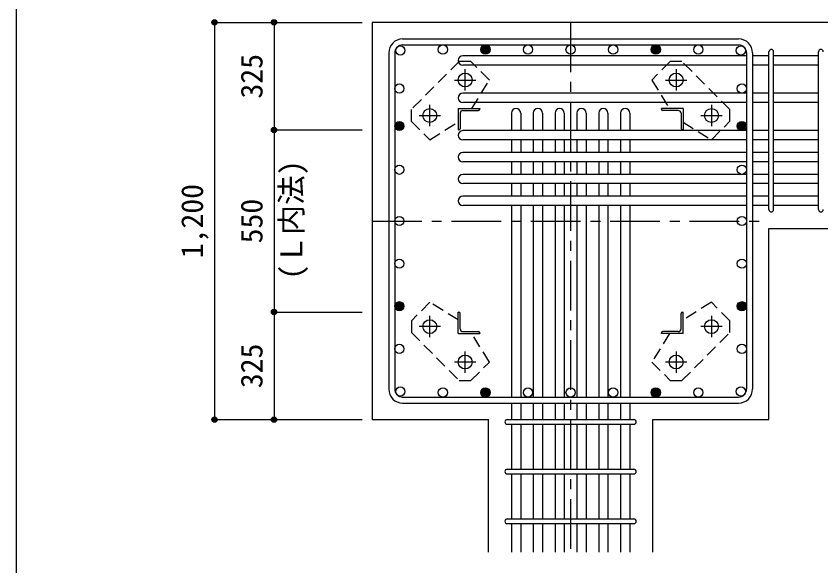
# Model space of a CAD drawing. Units: millimetres at full size, sheet at 1:30. Extents: x -5973 to 5954, y -4195 to 4201.
# Drawn here: x -5973 to -3539, y -2717 to -1056 of the extents above; entities that cross this region are included whole.
import ezdxf
from ezdxf.enums import TextEntityAlignment as Align

# ---------------------------------------------------------------- set-up
doc = ezdxf.new("R2010")
doc.units = ezdxf.units.MM
doc.header["$LTSCALE"] = 30
doc.header["$PDMODE"] = 32
doc.header["$PDSIZE"] = 15
doc.linetypes.add('CHAIN1', pattern=[8, 5, -1, 1, -1])
doc.linetypes.add('DASHED1', pattern=[1.8, 1.2, -0.6])
for name, color, linetype in [('0-1', 2, 'Continuous'), ('0-2', 4, 'Continuous'), ('0-3', 4, 'Continuous'), ('0-4', 7, 'Continuous'), ('0-5', 7, 'Continuous'), ('0-6', 7, 'Continuous'), ('0-7', 4, 'Continuous'), ('0-9', 4, 'DASHED1'), ('0-D', 4, 'Continuous'), ('F-0_枠', 6, 'Continuous')]:
    doc.layers.add(name, color=color, linetype=linetype)
doc.styles.add('ＭＳ ゴシック', font='')
doc.styles.get('ＭＳ ゴシック').set_extended_font_data('MS Gothic')

msp = doc.modelspace()

# ---------------------------------------------------------------- linework, layer by layer
at = {"layer": '0-1'}
for p, q in [((-3295.8, -1074.89), (-4895.8, -1074.89)), ((-4895.8, -1074.89), (-4895.8, -2274.89)), ((-3695.8, -1697.39), (-3295.8, -1697.39)), ((-3695.8, -2274.89), (-3695.8, -1697.39)), ((-4895.8, -2274.89), (-4544.3, -2274.89)), ((-4544.3, -2674.89), (-4544.3, -2274.89)), ((-4047.3, -2674.89), (-4047.3, -2274.89)), ((-4047.3, -2274.89), (-3695.8, -2274.89))]:
    msp.add_line(p, q, dxfattribs=at)
at = {"layer": '0-2', "linetype": 'CHAIN1'}
for p, q in [((-4614.8, -1281.09), (-4614.8, -1216.59)), ((-3976.8, -1216.6), (-3976.8, -1281.09)), ((-4647.1, -1248.89), (-4582.6, -1248.89)), ((-4009, -1248.89), (-3944.5, -1248.89)), ((-4721.8, -1388.09), (-4721.8, -1323.59)), ((-3869.8, -1323.6), (-3869.8, -1388.09)), ((-4754.1, -1355.89), (-4689.6, -1355.89)), ((-3902, -1355.89), (-3837.5, -1355.89)), ((-4721.8, -2026.19), (-4721.8, -1961.7)), ((-3869.8, -1961.7), (-3869.8, -2026.2)), ((-4689.6, -1993.89), (-4754.1, -1993.89)), ((-3837.5, -1993.89), (-3902, -1993.89)), ((-4614.8, -2133.19), (-4614.8, -2068.7)), ((-3976.8, -2068.7), (-3976.8, -2133.2)), ((-4582.6, -2100.89), (-4647.1, -2100.89)), ((-3944.5, -2100.89), (-4009, -2100.89))]:
    msp.add_line(p, q, dxfattribs=at)
at = {"layer": '0-2'}
for p, q in [((-4635.8, -1334.89), (-4570.8, -1334.89)), ((-4635.8, -1334.89), (-4635.8, -1399.89)), ((-4570.8, -1334.89), (-4570.8, -1336.89)), ((-3955.8, -1334.89), (-4020.8, -1334.89)), ((-4020.8, -1336.89), (-4020.8, -1334.89)), ((-3955.8, -1334.89), (-3955.8, -1399.89)), ((-4629.8, -1349.39), (-4629.8, -1395.89)), ((-4621.3, -1340.89), (-4574.8, -1340.89)), ((-3970.3, -1340.89), (-4016.8, -1340.89)), ((-3961.8, -1349.39), (-3961.8, -1395.89)), ((-4633.8, -1399.89), (-4635.8, -1399.89)), ((-3955.8, -1399.89), (-3957.8, -1399.89)), ((-4635.8, -1949.89), (-4633.8, -1949.89)), ((-4635.8, -2014.89), (-4635.8, -1949.89)), ((-4629.8, -2000.39), (-4629.8, -1953.89)), ((-3961.8, -2000.39), (-3961.8, -1953.89)), ((-3957.8, -1949.89), (-3955.8, -1949.89)), ((-3955.8, -2014.89), (-3955.8, -1949.89)), ((-4635.8, -2014.89), (-4570.8, -2014.89)), ((-4621.3, -2008.89), (-4574.8, -2008.89)), ((-4570.8, -2012.89), (-4570.8, -2014.89)), ((-4020.8, -2014.89), (-4020.8, -2012.89)), ((-3955.8, -2014.89), (-4020.8, -2014.89)), ((-3970.3, -2008.89), (-4016.8, -2008.89))]:
    msp.add_line(p, q, dxfattribs=at)
at = {"layer": '0-2', "color": 3}
for centre in [(-4614.8, -1248.89), (-3976.8, -1248.89), (-4721.8, -1355.89), (-3869.8, -1355.89), (-4721.8, -1993.89), (-3869.8, -1993.89), (-4614.8, -2100.89), (-3976.8, -2100.89)]:
    msp.add_circle(centre, 21, dxfattribs=at)
at = {"layer": '0-2'}
for centre, radius, start, end in [((-4574.8, -1336.89), 4, 270, 0), ((-4016.8, -1336.89), 4, 180, 270), ((-4621.3, -1349.39), 8.5, 90, 180), ((-3970.3, -1349.39), 8.5, 0, 90), ((-4633.8, -1395.89), 4, 270, 0), ((-3957.8, -1395.89), 4, 180, 270), ((-4633.8, -1953.89), 4, 0, 90), ((-3957.8, -1953.89), 4, 90, 180), ((-4621.3, -2000.39), 8.5, 180, 270), ((-4574.8, -2012.89), 4, 0, 90), ((-4016.8, -2012.89), 4, 90, 180), ((-3970.3, -2000.39), 8.5, 270, 0)]:
    msp.add_arc(centre, radius, start, end, dxfattribs=at)
at = {"layer": '0-3', "color": 3}
for centre in [(-4682.1, -1156.89), (-4553.34, -1156.89), (-4424.57, -1156.89), (-4295.8, -1156.89), (-4167.03, -1156.89), (-4038.27, -1156.89), (-3909.5, -1156.89), (-4810.87, -1159.82), (-3780.73, -1159.82), (-4813.8, -1274.86), (-3777.8, -1274.86), (-4813.8, -1387.89), (-3777.8, -1387.89), (-4813.8, -1519.89), (-3777.8, -1519.89), (-4813.8, -1674.89), (-3777.8, -1674.89), (-4813.8, -1803.66), (-3777.8, -1803.66), (-4813.8, -1932.43), (-3777.8, -1932.43), (-4813.8, -2061.2), (-3777.8, -2061.2), (-4810.87, -2189.97), (-4810.87, -2189.97), (-4682.1, -2192.89), (-4553.34, -2192.89), (-4424.57, -2192.89), (-4295.8, -2192.89), (-4167.03, -2192.89), (-4038.27, -2192.89), (-3909.5, -2192.89), (-3780.73, -2189.97), (-3780.73, -2189.97)]:
    msp.add_circle(centre, 14, dxfattribs=at)
at = {"layer": '0-3'}
for centre, radius in [((-4553.34, -1156.89), 12.6), ((-4553.34, -1156.89), 11.2), ((-4553.34, -1156.89), 9.8), ((-4553.34, -1156.89), 8.4), ((-4553.34, -1156.89), 7), ((-4553.34, -1156.89), 5.6), ((-4553.34, -1156.89), 4.2), ((-4553.34, -1156.89), 2.8), ((-4553.34, -1156.89), 1.4), ((-4038.27, -1156.89), 12.6), ((-4038.27, -1156.89), 11.2), ((-4038.27, -1156.89), 9.8), ((-4038.27, -1156.89), 8.4), ((-4038.27, -1156.89), 7), ((-4038.27, -1156.89), 5.6), ((-4038.27, -1156.89), 4.2), ((-4038.27, -1156.89), 2.8), ((-4038.27, -1156.89), 1.4), ((-4813.8, -1387.89), 12.6), ((-4813.8, -1387.89), 11.2), ((-4813.8, -1387.89), 9.8), ((-4813.8, -1387.89), 8.4), ((-4813.8, -1387.89), 7), ((-4813.8, -1387.89), 5.6), ((-4813.8, -1387.89), 4.2), ((-4813.8, -1387.89), 2.8), ((-4813.8, -1387.89), 1.4), ((-3777.8, -1387.89), 12.6), ((-3777.8, -1387.89), 11.2), ((-3777.8, -1387.89), 9.8), ((-3777.8, -1387.89), 8.4), ((-3777.8, -1387.89), 7), ((-3777.8, -1387.89), 5.6), ((-3777.8, -1387.89), 4.2), ((-3777.8, -1387.89), 2.8), ((-3777.8, -1387.89), 1.4), ((-4813.8, -1932.43), 12.6), ((-4813.8, -1932.43), 11.2), ((-4813.8, -1932.43), 9.8), ((-3777.8, -1932.43), 12.6), ((-3777.8, -1932.43), 11.2), ((-3777.8, -1932.43), 9.8), ((-4813.8, -1932.43), 8.4), ((-4813.8, -1932.43), 7), ((-4813.8, -1932.43), 5.6), ((-4813.8, -1932.43), 4.2), ((-4813.8, -1932.43), 2.8), ((-4813.8, -1932.43), 1.4), ((-3777.8, -1932.43), 8.4), ((-3777.8, -1932.43), 7), ((-3777.8, -1932.43), 5.6), ((-3777.8, -1932.43), 4.2), ((-3777.8, -1932.43), 2.8), ((-3777.8, -1932.43), 1.4), ((-4553.34, -2192.89), 12.6), ((-4553.34, -2192.89), 11.2), ((-4553.34, -2192.89), 9.8), ((-4553.34, -2192.89), 8.4), ((-4553.34, -2192.89), 7), ((-4553.34, -2192.89), 5.6), ((-4553.34, -2192.89), 4.2), ((-4553.34, -2192.89), 2.8), ((-4038.27, -2192.89), 12.6), ((-4038.27, -2192.89), 11.2), ((-4038.27, -2192.89), 9.8), ((-4038.27, -2192.89), 8.4), ((-4038.27, -2192.89), 7), ((-4038.27, -2192.89), 5.6), ((-4038.27, -2192.89), 4.2), ((-4038.27, -2192.89), 2.8), ((-4553.34, -2192.89), 1.4), ((-4038.27, -2192.89), 1.4)]:
    msp.add_circle(centre, radius, dxfattribs=at)
at = {"layer": '0-4'}
for p, q in [((-4803.8, -1124.89), (-3787.8, -1124.89)), ((-4803.8, -1142.89), (-3787.8, -1142.89)), ((-4845.8, -1166.89), (-4845.8, -2182.89)), ((-4827.8, -1166.89), (-4827.8, -2182.89)), ((-3763.8, -1166.89), (-3763.8, -2182.89)), ((-3745.8, -1166.89), (-3745.8, -2182.89)), ((-4803.8, -2206.89), (-3787.8, -2206.89)), ((-4803.8, -2224.89), (-3787.8, -2224.89))]:
    msp.add_line(p, q, dxfattribs=at)
for centre, radius, start, end in [((-4803.8, -1166.89), 42, 90, 180), ((-4803.8, -1166.89), 24, 90, 180), ((-3787.8, -1166.89), 42, 0, 90), ((-3787.8, -1166.89), 24, 0, 90), ((-4803.8, -2182.89), 42, 180, 270), ((-4803.8, -2182.89), 24, 180, 270), ((-3787.8, -2182.89), 42, 270, 0), ((-3787.8, -2182.89), 24, 270, 0)]:
    msp.add_arc(centre, radius, start, end, dxfattribs=at)
at = {"layer": '0-5'}
for p, q in [((-3763.8, -1175.82), (-4621.8, -1175.82)), ((-3695.8, -1175.82), (-3745.8, -1175.82)), ((-3545.8, -1175.82), (-3681.8, -1175.82)), ((-3763.8, -1203.82), (-4621.8, -1203.82)), ((-3695.8, -1203.82), (-3745.8, -1203.82)), ((-3545.8, -1203.82), (-3681.8, -1203.82)), ((-3763.8, -1288.86), (-4621.8, -1288.86)), ((-3695.8, -1288.86), (-3745.8, -1288.86)), ((-3545.8, -1288.86), (-3681.8, -1288.86)), ((-3763.8, -1316.86), (-4621.8, -1316.86)), ((-3695.8, -1316.86), (-3745.8, -1316.86)), ((-3545.8, -1316.86), (-3681.8, -1316.86)), ((-4474.8, -1348.89), (-4474.8, -1401.89)), ((-4446.8, -1348.89), (-4446.8, -1401.89)), ((-4408.8, -1348.89), (-4408.8, -1401.89)), ((-4380.8, -1348.89), (-4380.8, -1401.89)), ((-4342.8, -1348.89), (-4342.8, -1401.89)), ((-4314.8, -1348.89), (-4314.8, -1401.89)), ((-4276.8, -1348.89), (-4276.8, -1401.89)), ((-4248.8, -1348.89), (-4248.8, -1401.89)), ((-4210.8, -1348.89), (-4210.8, -1401.89)), ((-4182.8, -1348.89), (-4182.8, -1401.89)), ((-4144.8, -1348.89), (-4144.8, -1401.89)), ((-4116.8, -1348.89), (-4116.8, -1401.89)), ((-3763.8, -1401.89), (-4621.8, -1401.89)), ((-3695.8, -1401.89), (-3745.8, -1401.89)), ((-3545.8, -1401.89), (-3681.8, -1401.89)), ((-3763.8, -1429.89), (-4621.8, -1429.89)), ((-4474.8, -1429.89), (-4474.8, -1467.89)), ((-4446.8, -1429.89), (-4446.8, -1467.89)), ((-4408.8, -1429.89), (-4408.8, -1467.89)), ((-4380.8, -1429.89), (-4380.8, -1467.89)), ((-4342.8, -1429.89), (-4342.8, -1467.89)), ((-4314.8, -1429.89), (-4314.8, -1467.89)), ((-4276.8, -1429.89), (-4276.8, -1467.89)), ((-4248.8, -1429.89), (-4248.8, -1467.89)), ((-4210.8, -1429.89), (-4210.8, -1467.89)), ((-4182.8, -1429.89), (-4182.8, -1467.89)), ((-4144.8, -1429.89), (-4144.8, -1467.89)), ((-4116.8, -1429.89), (-4116.8, -1467.89)), ((-3695.8, -1429.89), (-3745.8, -1429.89)), ((-3545.8, -1429.89), (-3681.8, -1429.89)), ((-3763.8, -1467.89), (-4621.8, -1467.89)), ((-3695.8, -1467.89), (-3745.8, -1467.89)), ((-3545.8, -1467.89), (-3681.8, -1467.89)), ((-3763.8, -1495.89), (-4621.8, -1495.89)), ((-4474.8, -1495.89), (-4474.8, -1533.89)), ((-4446.8, -1495.89), (-4446.8, -1533.89)), ((-4408.8, -1495.89), (-4408.8, -1533.89)), ((-4380.8, -1495.89), (-4380.8, -1533.89)), ((-4342.8, -1495.89), (-4342.8, -1533.89)), ((-4314.8, -1495.89), (-4314.8, -1533.89)), ((-4276.8, -1495.89), (-4276.8, -1533.89)), ((-4248.8, -1495.89), (-4248.8, -1533.89)), ((-4210.8, -1495.89), (-4210.8, -1533.89)), ((-4182.8, -1495.89), (-4182.8, -1533.89)), ((-4144.8, -1495.89), (-4144.8, -1533.89)), ((-4116.8, -1495.89), (-4116.8, -1533.89)), ((-3695.8, -1495.89), (-3745.8, -1495.89)), ((-3545.8, -1495.89), (-3681.8, -1495.89)), ((-3763.8, -1533.89), (-4621.8, -1533.89)), ((-3695.8, -1533.89), (-3745.8, -1533.89)), ((-3545.8, -1533.89), (-3681.8, -1533.89)), ((-3763.8, -1561.89), (-4621.8, -1561.89)), ((-4474.8, -1561.89), (-4474.8, -1599.89)), ((-4446.8, -1561.89), (-4446.8, -1599.89)), ((-4408.8, -1561.89), (-4408.8, -1599.89)), ((-4380.8, -1561.89), (-4380.8, -1599.89)), ((-4342.8, -1561.89), (-4342.8, -1599.89)), ((-4314.8, -1561.89), (-4314.8, -1599.89)), ((-4276.8, -1561.89), (-4276.8, -1599.89)), ((-4248.8, -1561.89), (-4248.8, -1599.89)), ((-4210.8, -1561.89), (-4210.8, -1599.89)), ((-4182.8, -1561.89), (-4182.8, -1599.89)), ((-4144.8, -1561.89), (-4144.8, -1599.89)), ((-4116.8, -1561.89), (-4116.8, -1599.89)), ((-3695.8, -1561.89), (-3745.8, -1561.89)), ((-3545.8, -1561.89), (-3681.8, -1561.89)), ((-3763.8, -1599.89), (-4621.8, -1599.89)), ((-3695.8, -1599.89), (-3745.8, -1599.89)), ((-3545.8, -1599.89), (-3681.8, -1599.89)), ((-3763.8, -1627.89), (-4621.8, -1627.89)), ((-4474.8, -1627.89), (-4474.8, -2206.89)), ((-4446.8, -1627.89), (-4446.8, -2206.89)), ((-4408.8, -1627.89), (-4408.8, -2206.89)), ((-4380.8, -1627.89), (-4380.8, -2206.89)), ((-4342.8, -1627.89), (-4342.8, -2206.89)), ((-4314.8, -1627.89), (-4314.8, -2206.89)), ((-4276.8, -1627.89), (-4276.8, -2206.89)), ((-4248.8, -1627.89), (-4248.8, -2206.89)), ((-4210.8, -1627.89), (-4210.8, -2206.89)), ((-4182.8, -1627.89), (-4182.8, -2206.89)), ((-4144.8, -1627.89), (-4144.8, -2206.89)), ((-4116.8, -1627.89), (-4116.8, -2206.89)), ((-3695.8, -1627.89), (-3745.8, -1627.89)), ((-3545.8, -1627.89), (-3681.8, -1627.89)), ((-4474.8, -2224.89), (-4474.8, -2274.89)), ((-4446.8, -2224.89), (-4446.8, -2274.89)), ((-4408.8, -2224.89), (-4408.8, -2274.89)), ((-4380.8, -2224.89), (-4380.8, -2274.89)), ((-4342.8, -2224.89), (-4342.8, -2274.89)), ((-4314.8, -2224.89), (-4314.8, -2274.89)), ((-4276.8, -2224.89), (-4276.8, -2274.89)), ((-4248.8, -2224.89), (-4248.8, -2274.89)), ((-4210.8, -2224.89), (-4210.8, -2274.89)), ((-4182.8, -2224.89), (-4182.8, -2274.89)), ((-4144.8, -2224.89), (-4144.8, -2274.89)), ((-4116.8, -2224.89), (-4116.8, -2274.89)), ((-4474.8, -2288.89), (-4474.8, -2424.89)), ((-4446.8, -2288.89), (-4446.8, -2424.89)), ((-4408.8, -2288.89), (-4408.8, -2424.89)), ((-4380.8, -2288.89), (-4380.8, -2424.89)), ((-4342.8, -2288.89), (-4342.8, -2424.89)), ((-4314.8, -2288.89), (-4314.8, -2424.89)), ((-4276.8, -2288.89), (-4276.8, -2424.89)), ((-4248.8, -2288.89), (-4248.8, -2424.89)), ((-4210.8, -2288.89), (-4210.8, -2424.89)), ((-4182.8, -2288.89), (-4182.8, -2424.89)), ((-4144.8, -2288.89), (-4144.8, -2424.89)), ((-4116.8, -2288.89), (-4116.8, -2424.89)), ((-4474.8, -2438.89), (-4474.8, -2574.89)), ((-4446.8, -2438.89), (-4446.8, -2574.89)), ((-4408.8, -2438.89), (-4408.8, -2574.89)), ((-4380.8, -2438.89), (-4380.8, -2574.89)), ((-4342.8, -2438.89), (-4342.8, -2574.89)), ((-4314.8, -2438.89), (-4314.8, -2574.89)), ((-4276.8, -2438.89), (-4276.8, -2574.89)), ((-4248.8, -2438.89), (-4248.8, -2574.89)), ((-4210.8, -2438.89), (-4210.8, -2574.89)), ((-4182.8, -2438.89), (-4182.8, -2574.89)), ((-4144.8, -2438.89), (-4144.8, -2574.89)), ((-4116.8, -2438.89), (-4116.8, -2574.89)), ((-4474.8, -2588.89), (-4474.8, -2674.89)), ((-4446.8, -2588.89), (-4446.8, -2674.89)), ((-4408.8, -2588.89), (-4408.8, -2674.89)), ((-4380.8, -2588.89), (-4380.8, -2674.89)), ((-4342.8, -2588.89), (-4342.8, -2674.89)), ((-4314.8, -2588.89), (-4314.8, -2674.89)), ((-4276.8, -2588.89), (-4276.8, -2674.89)), ((-4248.8, -2588.89), (-4248.8, -2674.89)), ((-4210.8, -2588.89), (-4210.8, -2674.89)), ((-4182.8, -2588.89), (-4182.8, -2674.89)), ((-4144.8, -2588.89), (-4144.8, -2674.89)), ((-4116.8, -2588.89), (-4116.8, -2674.89))]:
    msp.add_line(p, q, dxfattribs=at)
for centre, start, end in [((-4621.8, -1189.82), 90, 270), ((-4621.8, -1302.86), 90, 270), ((-4460.8, -1348.89), 0, 180), ((-4394.8, -1348.89), 0, 180), ((-4328.8, -1348.89), 0, 180), ((-4262.8, -1348.89), 0, 180), ((-4196.8, -1348.89), 0, 180), ((-4130.8, -1348.89), 0, 180), ((-4621.8, -1415.89), 90, 270), ((-4621.8, -1481.89), 90, 270), ((-4621.8, -1547.89), 90, 270), ((-4621.8, -1613.89), 90, 270)]:
    msp.add_arc(centre, 14, start, end, dxfattribs=at)
at = {"layer": '0-6'}
for p, q in [((-3695.8, -1640.39), (-3695.8, -1163.32)), ((-3681.8, -1640.39), (-3681.8, -1163.32)), ((-3545.8, -1640.39), (-3545.8, -1163.32)), ((-4487.3, -2274.89), (-4104.3, -2274.89)), ((-4487.3, -2288.89), (-4104.3, -2288.89)), ((-4487.3, -2424.89), (-4104.3, -2424.89)), ((-4487.3, -2438.89), (-4104.3, -2438.89)), ((-4487.3, -2574.89), (-4104.3, -2574.89)), ((-4487.3, -2588.89), (-4104.3, -2588.89))]:
    msp.add_line(p, q, dxfattribs=at)
for centre, start, end in [((-3688.8, -1163.32), 0, 180), ((-3688.8, -1163.32), 0, 180), ((-3688.8, -1163.32), 0, 180), ((-3688.8, -1163.32), 0, 180), ((-3538.8, -1163.32), 0, 180), ((-3688.8, -1640.39), 180, 0), ((-3688.8, -1640.39), 180, 0), ((-3688.8, -1640.39), 180, 0), ((-3688.8, -1640.39), 180, 0), ((-3538.8, -1640.39), 180, 0), ((-4487.3, -2281.89), 90, 270), ((-4487.3, -2281.89), 90, 270), ((-4487.3, -2281.89), 90, 270), ((-4487.3, -2281.89), 90, 270), ((-4104.3, -2281.89), 270, 90), ((-4104.3, -2281.89), 270, 90), ((-4104.3, -2281.89), 270, 90), ((-4104.3, -2281.89), 270, 90), ((-4487.3, -2431.89), 90, 270), ((-4104.3, -2431.89), 270, 90), ((-4487.3, -2581.89), 90, 270), ((-4104.3, -2581.89), 270, 90)]:
    msp.add_arc(centre, 7, start, end, dxfattribs=at)
at = {"layer": '0-9'}
for p, q in [((-4632.6, -1193.19), (-4777.6, -1338.1)), ((-4597.2, -1193.19), (-4632.6, -1193.19)), ((-4541.4, -1249), (-4597.2, -1193.19)), ((-3994.4, -1193.1), (-4050.2, -1249)), ((-3959, -1193.1), (-3994.4, -1193.1)), ((-3814.1, -1338.1), (-3959, -1193.1)), ((-4594.8, -1334.89), (-4541.4, -1249)), ((-4050.2, -1249), (-3996.8, -1334.9)), ((-4777.6, -1338.1), (-4777.6, -1373.49)), ((-3814.1, -1373.5), (-3814.1, -1338.1)), ((-4777.6, -1373.49), (-4721.7, -1429.3)), ((-4721.7, -1429.3), (-4635.8, -1375.9)), ((-3955.8, -1375.9), (-3869.9, -1429.3)), ((-3869.9, -1429.3), (-3814.1, -1373.5)), ((-4721.7, -1920.49), (-4777.5, -1976.29)), ((-4635.8, -1973.89), (-4721.7, -1920.49)), ((-3869.9, -1920.49), (-3955.8, -1973.89)), ((-3814, -1976.29), (-3869.9, -1920.49)), ((-4777.5, -1976.29), (-4777.5, -2011.69)), ((-3814, -2011.69), (-3814, -1976.29)), ((-4777.5, -2011.69), (-4632.6, -2156.69)), ((-4541.4, -2100.79), (-4594.8, -2014.89)), ((-3996.8, -2014.9), (-4050.2, -2100.79)), ((-3959, -2156.59), (-3814, -2011.69)), ((-4597.2, -2156.69), (-4541.4, -2100.79)), ((-4050.2, -2100.79), (-3994.4, -2156.59)), ((-4632.6, -2156.69), (-4597.2, -2156.69)), ((-3994.4, -2156.59), (-3959, -2156.59))]:
    msp.add_line(p, q, dxfattribs=at)
at = {"layer": '0-D'}
for p, q in [((-5372.84, -1074.89), (-5192.84, -1074.89)), ((-5372.84, -1074.89), (-5192.84, -1074.89)), ((-5372.84, -1074.89), (-5372.84, -2274.89)), ((-5192.84, -1074.89), (-5192.84, -1399.89)), ((-5192.84, -1074.89), (-4925.8, -1074.89)), ((-5192.84, -1399.89), (-4925.8, -1399.89)), ((-5192.84, -1399.89), (-5192.84, -1949.89)), ((-5192.84, -1949.89), (-4925.8, -1949.89)), ((-5192.84, -1949.89), (-5192.84, -2274.89)), ((-5372.84, -2274.89), (-5192.84, -2274.89)), ((-5192.84, -2274.89), (-4925.8, -2274.89)), ((-5192.84, -2274.89), (-4925.8, -2274.89))]:
    msp.add_line(p, q, dxfattribs=at)
at = {"layer": '0-D', "linetype": 'CHAIN1'}
for p, q in [((-4295.8, -1074.89), (-4295.8, -2674.89)), ((-4895.8, -1674.89), (-3695.8, -1674.89))]:
    msp.add_line(p, q, dxfattribs=at)
at = {"layer": '0-D'}
for centre, radius in [((-5372.84, -1074.89), 8), ((-5372.84, -1074.89), 7.2), ((-5372.84, -1074.89), 6.4), ((-5372.84, -1074.89), 5.6), ((-5372.84, -1074.89), 4.8), ((-5372.84, -1074.89), 4), ((-5192.84, -1074.89), 8), ((-5192.84, -1074.89), 7.2), ((-5192.84, -1074.89), 6.4), ((-5192.84, -1074.89), 5.6), ((-5192.84, -1074.89), 4.8), ((-5192.84, -1074.89), 4), ((-5372.84, -1074.89), 3.2), ((-5372.84, -1074.89), 2.4), ((-5372.84, -1074.89), 1.6), ((-5372.84, -1074.89), 0.8), ((-5192.84, -1074.89), 3.2), ((-5192.84, -1074.89), 2.4), ((-5192.84, -1074.89), 1.6), ((-5192.84, -1074.89), 0.8), ((-5192.84, -1399.89), 8), ((-5192.84, -1399.89), 7.2), ((-5192.84, -1399.89), 6.4), ((-5192.84, -1399.89), 5.6), ((-5192.84, -1399.89), 4.8), ((-5192.84, -1399.89), 4), ((-5192.84, -1399.89), 3.2), ((-5192.84, -1399.89), 2.4), ((-5192.84, -1399.89), 1.6), ((-5192.84, -1399.89), 0.8), ((-5192.84, -1949.89), 8), ((-5192.84, -1949.89), 7.2), ((-5192.84, -1949.89), 6.4), ((-5192.84, -1949.89), 5.6), ((-5192.84, -1949.89), 4.8), ((-5192.84, -1949.89), 4), ((-5192.84, -1949.89), 3.2), ((-5192.84, -1949.89), 2.4), ((-5192.84, -1949.89), 1.6), ((-5192.84, -1949.89), 0.8), ((-5372.84, -2274.89), 8), ((-5372.84, -2274.89), 7.2), ((-5372.84, -2274.89), 6.4), ((-5372.84, -2274.89), 5.6), ((-5372.84, -2274.89), 4.8), ((-5372.84, -2274.89), 4), ((-5372.84, -2274.89), 3.2), ((-5372.84, -2274.89), 2.4), ((-5372.84, -2274.89), 1.6), ((-5372.84, -2274.89), 0.8), ((-5192.84, -2274.89), 8), ((-5192.84, -2274.89), 7.2), ((-5192.84, -2274.89), 6.4), ((-5192.84, -2274.89), 5.6), ((-5192.84, -2274.89), 4.8), ((-5192.84, -2274.89), 4), ((-5192.84, -2274.89), 3.2), ((-5192.84, -2274.89), 2.4), ((-5192.84, -2274.89), 1.6), ((-5192.84, -2274.89), 0.8)]:
    msp.add_circle(centre, radius, dxfattribs=at)
at = {"layer": '0-D', "color": 7}
for p in [(-5372.84, -1074.89), (-5192.84, -1074.89), (-5192.84, -1399.89), (-5192.84, -1949.89), (-5372.84, -2274.89), (-5192.84, -2274.89)]:
    msp.add_point(p, dxfattribs=at)
at = {"layer": 'F-0_枠'}
msp.add_line((-5972.88, 4201.15), (-5972.88, -4195.24), dxfattribs=at)

# ---------------------------------------------------------------- texts
at = {"layer": '0-7', "style": 'ＭＳ ゴシック'}
msp.add_text('(Ｌ内法)', height=65.98, rotation=90, dxfattribs=at).set_placement((-5087.78, -1851.49), align=Align.BOTTOM_LEFT)
at = {"layer": '0-D', "style": 'ＭＳ ゴシック'}
for s, p in [('325', (-5207.84, -1304.89)), ('1,200', (-5387.84, -1787.39)), ('550', (-5207.84, -1742.39)), ('325', (-5207.84, -2179.89))]:
    msp.add_text(s, height=65.98, rotation=90, dxfattribs=at).set_placement(p, align=Align.BOTTOM_LEFT)

doc.saveas('drawing.dxf')
